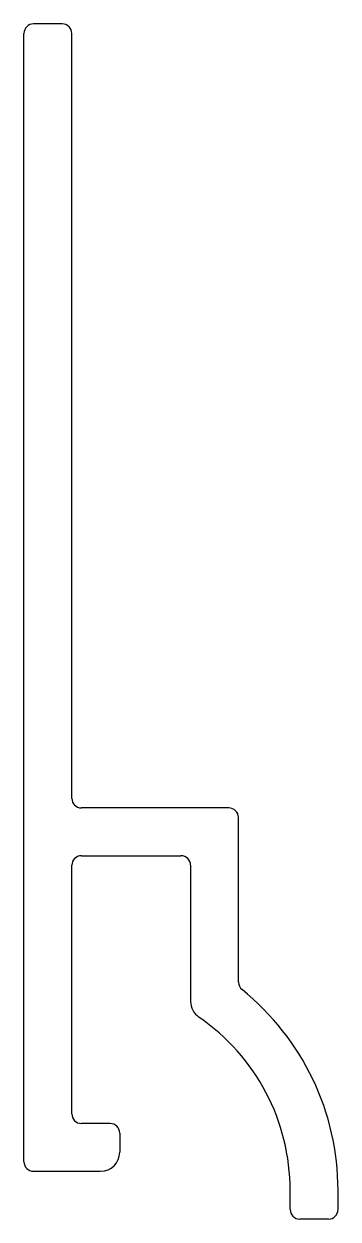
# Model space of a CAD drawing. Extents: x 2327.4 to 2343.8, y 1561.6 to 1624.1.
import ezdxf

# ---------------------------------------------------------------- set-up
doc = ezdxf.new("R2010")
doc.units = 0
doc.layers.get('0').update_dxf_attribs({"linetype": 'CONTINUOUS'})

msp = doc.modelspace()

# ---------------------------------------------------------------- linework, layer by layer
for p, q in [((2329.412, 1624.118), (2327.912, 1624.118)), ((2327.412, 1564.618), (2327.412, 1623.618)), ((2329.912, 1583.618), (2329.912, 1623.618)), ((2338.112, 1583.118), (2330.412, 1583.118)), ((2338.612, 1574.006), (2338.612, 1582.618)), ((2329.912, 1567.118), (2329.912, 1580.118)), ((2330.412, 1580.618), (2335.612, 1580.618)), ((2336.112, 1580.118), (2336.112, 1573.005)), ((2331.912, 1566.618), (2330.412, 1566.618)), ((2332.412, 1566.118), (2332.412, 1565.118)), ((2327.912, 1564.118), (2331.412, 1564.118)), ((2341.312, 1562.118), (2341.312, 1563.118)), ((2343.812, 1562.118), (2343.812, 1563.118)), ((2343.312, 1561.618), (2341.812, 1561.618))]:
    msp.add_line(p, q)
for centre, radius, start, end in [((2327.912, 1623.618), 0.5, 90, 180), ((2329.412, 1623.618), 0.5, 0, 90), ((2330.412, 1583.618), 0.5, 180, 270), ((2338.112, 1582.618), 0.5, 0, 90), ((2330.412, 1580.118), 0.5, 90, 180), ((2335.612, 1580.118), 0.5, 0, 90), ((2339.112, 1574.006), 0.5, 180, 231.05581), ((2330.312, 1563.118), 13.5, 0, 51.05517), ((2337.112, 1573.005), 1, 180, 235.4822), ((2330.312, 1563.118), 11, 0, 55.48186), ((2330.412, 1567.118), 0.5, 180, 270), ((2331.912, 1566.118), 0.5, 0, 90), ((2331.412, 1565.118), 1, 270, 360), ((2327.912, 1564.618), 0.5, 180, 270), ((2341.812, 1562.118), 0.5, 180, 270), ((2343.312, 1562.118), 0.5, 270, 0)]:
    msp.add_arc(centre, radius, start, end)

doc.saveas('drawing.dxf')
